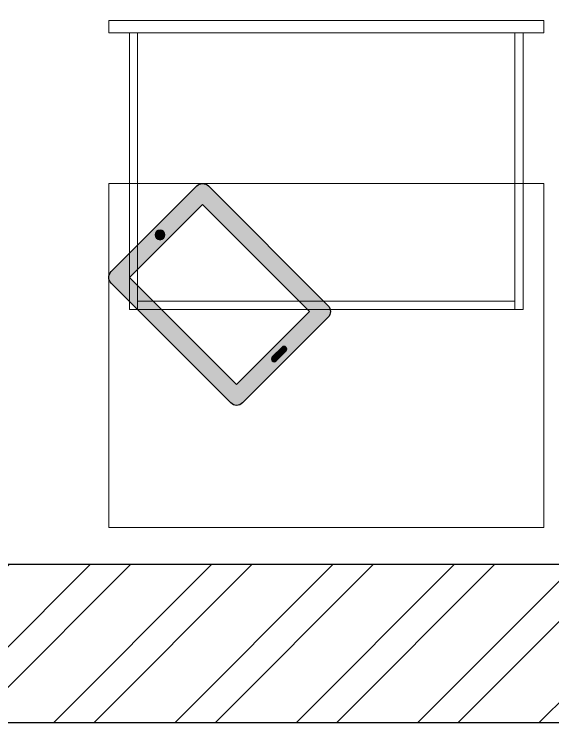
# Model space of a CAD drawing. Header units: feet. Extents: x 9612924 to 9629632, y -7132871 to -7123531.
# Drawn here: x 9627904 to 9628688, y -7132871 to -7131841 of the extents above; entities that cross this region are included whole.
import ezdxf

# ---------------------------------------------------------------- set-up
doc = ezdxf.new("R2010")
doc.units = ezdxf.units.FT
doc.header["$LTSCALE"] = 33
doc.header["$MEASUREMENT"] = 0
doc.layers.add('A-WALL', color=1, linetype='Continuous')
for name, color, linetype, lineweight in [('A-WALL HATCH', 251, 'Continuous', 0), ('LENS-FURNITURE', 13, 'Continuous', 9), ('LENS_DIMENSION', 193, 'Continuous', 0)]:
    doc.layers.add(name, color=color, linetype=linetype, lineweight=lineweight)

# ---------------------------------------------------------------- blocks, each defined once
blk = doc.blocks.new('A$C48d32854')
at = {"layer": 'A-WALL HATCH'}
h = blk.add_hatch(dxfattribs=at)
h.set_pattern_fill('ANSI32', color=256, scale=333)
h.set_pattern_definition([(45, (-4384936.054874925, 5465014.212534478), (-88.29995930067012, 88.29995930067012), []), (45, (-4384877.188235489, 5465014.212534478), (-88.29995930067012, 88.29995930067012), [])])
h.paths.add_polyline_path([(-6251, 6026.000000002794), (-6251, 6256.000000002794), (-11913, 6256.000000002794), (-11913, 6026.000000002794)])
h.paths.add_polyline_path([(-10631.4769286476, 330.000000002794), (-7167.476928647608, 330.000000002794), (-7167.476928647608, 240.000000002794), (-5866.476928647608, 240.000000002794), (-5866.476928647608, 470.0000000027939), (-7167.476928647608, 470.0000000027939), (-7167.476928647608, 560.0000000027939), (-10631.4769286476, 560.0000000027939), (-12632.47692864761, 560.0000000027939), (-12632.47692864761, 330.000000002794)])
h.paths.add_polyline_path([(-12876, 5581.000000002794), (-12864, 5581.000000002794), (-12727.65051378682, 5581.00000016205), (-12727.65051378682, 5711.000000162051), (-12999.65051380172, 5711.000000162051), (-12999.65051380172, 5581.00000016205)])
h.paths.add_polyline_path([(-231, 4215.000000002794), (-230, 3251.000000002794), (-230, 230), (-4009.476928647607, 230.000000002794), (-4009.476928647607, 460.0000000027939), (-5406.476928647608, 460.0000000027939), (-5406.476928647608, 230.000000002794), (-4239.476928647607, 230.000000002794), (-4239.476928647607, 9.313226e-10), (0, 0), (0, 4215.000000002794)])
h.paths.add_polyline_path([(-2484, 9152.000000002792), (-227, 9152.000000002792), (-227, 4555.000000002794), (0, 4555.000000002794), (0, 9340.000000002794), (-5773, 9340.000000002794), (-5773, 6256.000000002794), (-5543, 6256.000000002794), (-5543, 6763.000000002794), (-3607, 6763.000000002794), (-3447, 6763.000000002794), (-3447, 7003.000000002794), (-3607, 7003.000000002794), (-5519, 7003.000000002794), (-5519, 9110.000000002796), (-3589, 9110.000000002796), (-3589, 7757.000000002794), (-3429, 7757.000000002794), (-3429, 9107.000000002796), (-2484, 9107.000000002796)])
h.paths.add_polyline_path([(-4685, 4656.000000002793), (-4685, 5874.000000002794), (-4845, 5874.000000002794), (-4845, 4814.000000002794), (-5543, 4814.000000002794), (-5543, 5712.000000002794), (-5698, 5712.000000002794), (-5698, 4656.000000002793)], flags=17)
at = {"layer": 'A-WALL'}
for p, q in [((-230, 230), (-4009.476928647607, 230.000000002794)), ((0, 0), (-4239.476928647607, 9.313226e-10))]:
    blk.add_line(p, q, dxfattribs=at)
blk = doc.blocks.new('TRIAL SET CABINET 633x500')
at = {"layer": 'LENS-FURNITURE'}
h = blk.add_hatch(color=9, dxfattribs=at)
h.dxf.hatch_style = 1
edge = h.paths.add_edge_path()
edge.add_line((-8.54246803093703, -981.9670201920668), (115.9083254579454, -857.5162267031847))
edge.add_arc((107.4230440836399, -849.030945328879), 12.00000000009463, 315, 405)
edge.add_line((115.9083254579454, -840.5456639545736), (-58.03994271345434, -666.5973957831737))
edge.add_arc((-66.52522408775982, -675.0826771574792), 12.00000000009463, 45.00000000000002, 135)
edge.add_line((-75.01050546206531, -666.5973957831737), (-199.4612989509478, -791.0481892720562))
edge.add_arc((-190.9760175766423, -799.5334706454303), 11.99999999943607, 135.0000000031442, 225.0000000031442)
edge.add_line((-199.4612989500165, -808.0187520197359), (-25.5130307786167, -981.967020191136))
edge.add_arc((-17.02774940431148, -973.4817388177615), 11.99999999943605, 224.9999999968574, 314.9999999968578)
h.paths.add_polyline_path([(-17.02774940524252, -955.0969625067663), (89.03826777357607, -849.0309453279477), (-66.52522408775982, -693.4674534666119), (-172.5912412665784, -799.5334706454305)], flags=16)
edge = h.paths.add_edge_path(flags=16)
edge.add_line((-138.2965623782947, -741.9042679787381), (-124.1544267544522, -727.7621323548956))
edge.add_arc((-121.3259996296837, -730.5905594796641), 4.000000000031514, 45.00000000000051, 134.9999999999996, ccw=False)
edge.add_arc((-121.3259996296838, -730.5905594796641), 4.000000000031584, -45.000000000000625, 44.999999999999375, ccw=False)
edge.add_line((-118.4975725049153, -733.4189866044327), (-132.6397081287578, -747.561122228275))
edge.add_arc((-135.4681352535263, -744.7326951035067), 4.000000000031524, 225.0000000000006, 314.99999999999966, ccw=False)
edge.add_arc((-135.4681352535261, -744.7326951035066), 4.000000000031665, 135.0000000000006, 225.0000000000006, ccw=False)
edge = h.paths.add_edge_path(flags=16)
edge.add_arc((44.84409394953398, -910.9027886827243), 7, 0, 360)
at = {"layer": 'LENS-FURNITURE', "lineweight": 0}
h = blk.add_hatch(dxfattribs=at)
h.set_pattern_fill('ANSI31', color=252, scale=10, angle=405)
h.set_pattern_definition([(90, (-3772352.875833935, -3684050.327587578), (-1.25, 2e-16), [])])
edge = h.paths.add_edge_path()
edge.add_line((-138.2965623782947, -741.9042679787381), (-124.1544267544522, -727.7621323548956))
edge.add_arc((-121.3259996296837, -730.5905594796641), 4.000000000031514, 45.00000000000051, 134.9999999999996, ccw=False)
edge.add_arc((-121.3259996296838, -730.5905594796641), 4.000000000031584, -45.000000000000625, 44.999999999999375, ccw=False)
edge.add_line((-118.4975725049153, -733.4189866044327), (-132.6397081287578, -747.561122228275))
edge.add_arc((-135.4681352535263, -744.7326951035067), 4.000000000031524, 225.0000000000006, 314.99999999999966, ccw=False)
edge.add_arc((-135.4681352535261, -744.7326951035066), 4.000000000031665, 135.0000000000006, 225.0000000000006, ccw=False)
edge = h.paths.add_edge_path()
edge.add_arc((44.84409394953398, -910.9027886827243), 7, 0, 360)
at = {"layer": 'LENS-FURNITURE'}
blk.add_lwpolyline([(119.4230440827086, -352.4817388160154), (119.4230440827086, -985.4817388160156), (-380.5769559172913, -985.4817388160156), (-380.5769559172913, -352.4817388160154)], close=True, dxfattribs=at)
at = {"layer": 'LENS-FURNITURE', "color": 146}
for points in [[(338.5359051078558, -352.4817388160154), (338.5359051078558, -985.4817388160156), (356.5359051078559, -985.4817388160156), (356.5359051078559, -352.4817388160154)], [(-63.4640948921442, -382.4817388160154), (-63.4640948921442, -394.4817388160154), (338.5359051078558, -394.4817388160154), (338.5359051078558, -382.4817388160154)], [(-63.4640948921442, -394.4817388160154), (-63.4640948921442, -943.4817388160153), (-51.4640948921442, -943.4817388160153), (-51.4640948921442, -394.4817388160154)], [(-63.4640948921442, -955.4817388160152), (-63.4640948921442, -943.4817388160153), (338.5359051078558, -943.4817388160153), (338.5359051078558, -955.4817388160152)]]:
    blk.add_lwpolyline(points, close=True, dxfattribs=at)
at = {"layer": 'LENS-FURNITURE', "color": 18, "lineweight": 30}
for points in [[(-8.54246803093703, -981.9670201920668), (115.9083254579454, -857.5162267031847, 0.4142135623730951), (115.9083254579454, -840.5456639545736), (-58.03994271345434, -666.5973957831737, 0.4142135623730951), (-75.01050546206531, -666.5973957831737), (-199.4612989509478, -791.0481892720562, 0.4142135623730951), (-199.4612989500165, -808.0187520197359), (-25.51303077861669, -981.967020191136, 0.4142135623730951)], [(-138.2965623782947, -741.9042679787381), (-124.1544267544522, -727.7621323548956, -0.4142135623730951), (-118.4975725049153, -727.7621323548956), (-118.4975725049153, -727.7621323548956, -0.4142135623730951), (-118.4975725049153, -733.4189866044327), (-132.6397081287578, -747.561122228275, -0.4142135623730951), (-138.2965623782947, -747.561122228275), (-138.2965623782947, -747.561122228275, -0.4142135623730951)]]:
    blk.add_lwpolyline(points, format="xyb", close=True, dxfattribs=at)
blk.add_lwpolyline([(-17.02774940524252, -955.0969625067663), (89.03826777357607, -849.0309453279477), (-66.52522408775982, -693.4674534666119), (-172.5912412665784, -799.5334706454305)], close=True, dxfattribs=at)
blk.add_circle((44.84409394953398, -910.9027886827243), 7, dxfattribs=at)

msp = doc.modelspace()

# ---------------------------------------------------------------- block references
at = {"layer": 'LENS-FURNITURE', "xscale": -1, "rotation": 270}
msp.add_blockref('TRIAL SET CABINET 633x500', (9629027.073042817, -7132206.563013595), dxfattribs=at)
at = {"layer": 'LENS_DIMENSION'}
msp.add_blockref('A$C48d32854', (9629632.073042817, -7132870.958010327), dxfattribs=at)

doc.saveas('drawing.dxf')
